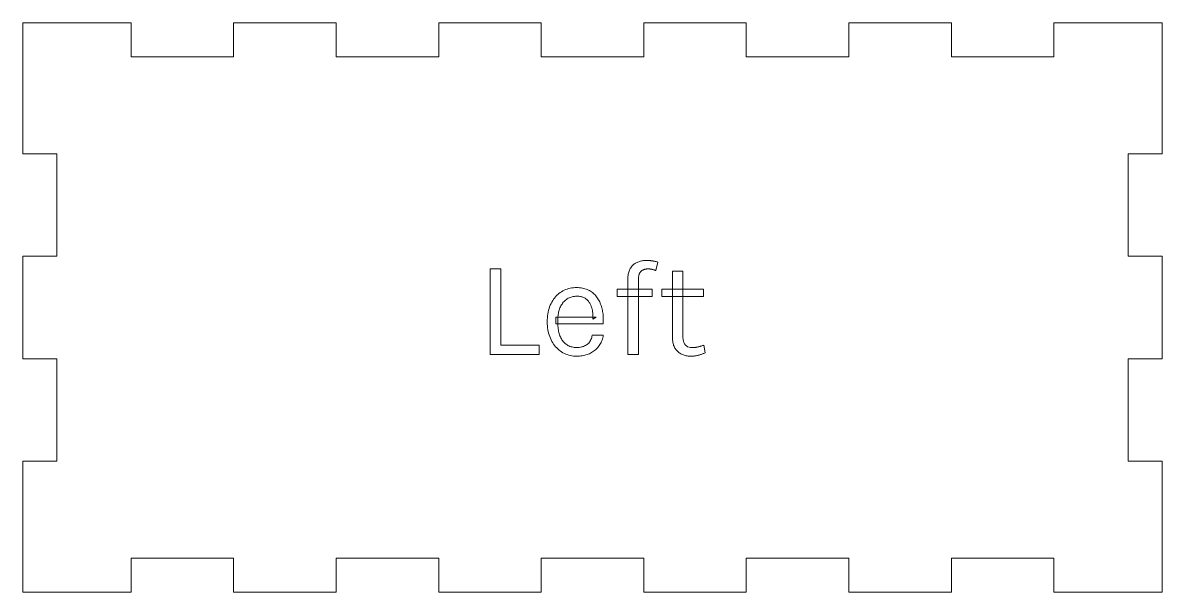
# Model space of a CAD drawing. Extents: x 0 to 303, y 0 to 256.
# Drawn here: x 0 to 100, y 206 to 256 of the extents above; entities that cross this region are included whole.
import ezdxf

# ---------------------------------------------------------------- set-up
doc = ezdxf.new("R2010")
doc.units = 0
doc.layers.get('0').update_dxf_attribs({"lineweight": 0})

msp = doc.modelspace()

# ---------------------------------------------------------------- linework, layer by layer
for p, q in [((3, 256), (0, 256)), ((0, 256), (0, 253)), ((9.5, 256), (3, 256)), ((9.5, 253), (9.5, 256)), ((27.5, 256), (18.5, 256)), ((18.5, 256), (18.5, 253)), ((27.5, 253), (27.5, 256)), ((45.5, 256), (36.5, 256)), ((36.5, 256), (36.5, 253)), ((45.5, 253), (45.5, 256)), ((63.5, 256), (54.5, 256)), ((54.5, 256), (54.5, 253)), ((63.5, 253), (63.5, 256)), ((81.5, 256), (72.5, 256)), ((72.5, 256), (72.5, 253)), ((81.5, 253), (81.5, 256)), ((97, 256), (90.5, 256)), ((90.5, 256), (90.5, 253)), ((100, 256), (97, 256)), ((100, 253), (100, 256)), ((0, 253), (0, 244.5)), ((18.5, 253), (9.5, 253)), ((36.5, 253), (27.5, 253)), ((54.5, 253), (45.5, 253)), ((72.5, 253), (63.5, 253)), ((90.5, 253), (81.5, 253)), ((100, 244.5), (100, 253)), ((0, 244.5), (3, 244.5)), ((3, 244.5), (3, 235.5)), ((97, 235.5), (97, 244.5)), ((97, 244.5), (100, 244.5)), ((3, 235.5), (0, 235.5)), ((0, 235.5), (0, 226.5)), ((53.981, 234.993), (54.057, 235.023)), ((54.057, 235.023), (54.135, 235.049)), ((54.135, 235.049), (54.215, 235.071)), ((54.215, 235.071), (54.297, 235.09)), ((54.297, 235.09), (54.38, 235.106)), ((54.38, 235.106), (54.465, 235.118)), ((54.465, 235.118), (54.552, 235.127)), ((54.552, 235.127), (54.641, 235.132)), ((54.641, 235.132), (54.731, 235.134)), ((54.731, 235.134), (54.731, 235.134)), ((54.731, 235.134), (54.78, 235.134)), ((54.78, 235.134), (54.83, 235.133)), ((54.83, 235.133), (54.879, 235.131)), ((54.879, 235.131), (54.929, 235.128)), ((54.929, 235.128), (54.979, 235.125)), ((54.979, 235.125), (55.029, 235.121)), ((55.029, 235.121), (55.08, 235.116)), ((55.08, 235.116), (55.13, 235.111)), ((55.13, 235.111), (55.181, 235.105)), ((55.181, 235.105), (55.232, 235.098)), ((55.232, 235.098), (55.283, 235.09)), ((55.283, 235.09), (55.334, 235.082)), ((55.334, 235.082), (55.385, 235.073)), ((55.385, 235.073), (55.436, 235.063)), ((55.436, 235.063), (55.486, 235.053)), ((55.486, 235.053), (55.537, 235.042)), ((55.537, 235.042), (55.588, 235.03)), ((55.588, 235.03), (55.638, 235.017)), ((55.638, 235.017), (55.689, 235.004)), ((55.689, 235.004), (55.739, 234.99)), ((100, 235.5), (97, 235.5)), ((100, 226.5), (100, 235.5)), ((41.015, 234.402), (41.951, 234.402)), ((41.015, 226.866), (41.015, 234.402)), ((41.015, 234.402), (41.015, 234.402)), ((41.951, 234.402), (41.951, 227.682)), ((53.134, 233.913), (53.154, 234.008)), ((53.154, 234.008), (53.178, 234.099)), ((53.178, 234.099), (53.206, 234.187)), ((53.206, 234.187), (53.239, 234.27)), ((53.239, 234.27), (53.276, 234.348)), ((53.276, 234.348), (53.318, 234.423)), ((53.318, 234.423), (53.363, 234.494)), ((53.363, 234.494), (53.412, 234.561)), ((53.412, 234.561), (53.463, 234.624)), ((53.463, 234.624), (53.517, 234.683)), ((53.517, 234.683), (53.575, 234.739)), ((53.575, 234.739), (53.635, 234.791)), ((53.635, 234.791), (53.698, 234.839)), ((53.698, 234.839), (53.764, 234.883)), ((53.764, 234.883), (53.834, 234.923)), ((53.834, 234.923), (53.906, 234.96)), ((53.906, 234.96), (53.981, 234.993)), ((54.137, 234.007), (54.116, 233.962)), ((54.161, 234.048), (54.137, 234.007)), ((54.187, 234.086), (54.161, 234.048)), ((54.214, 234.122), (54.187, 234.086)), ((54.243, 234.155), (54.214, 234.122)), ((54.272, 234.186), (54.243, 234.155)), ((54.303, 234.214), (54.272, 234.186)), ((54.336, 234.24), (54.303, 234.214)), ((54.37, 234.263), (54.336, 234.24)), ((54.405, 234.284), (54.37, 234.263)), ((54.441, 234.302), (54.405, 234.284)), ((54.479, 234.318), (54.441, 234.302)), ((54.517, 234.332), (54.479, 234.318)), ((54.556, 234.344), (54.517, 234.332)), ((54.594, 234.355), (54.556, 234.344)), ((54.633, 234.364), (54.594, 234.355)), ((54.671, 234.372), (54.633, 234.364)), ((54.709, 234.378), (54.671, 234.372)), ((54.748, 234.384), (54.709, 234.378)), ((54.786, 234.387), (54.748, 234.384)), ((54.825, 234.389), (54.786, 234.387)), ((54.863, 234.39), (54.825, 234.389)), ((54.896, 234.39), (54.863, 234.39)), ((54.863, 234.39), (54.863, 234.39)), ((54.928, 234.389), (54.896, 234.39)), ((54.962, 234.387), (54.928, 234.389)), ((54.995, 234.384), (54.962, 234.387)), ((55.029, 234.381), (54.995, 234.384)), ((55.063, 234.377), (55.029, 234.381)), ((55.097, 234.372), (55.063, 234.377)), ((55.132, 234.367), (55.097, 234.372)), ((55.167, 234.361), (55.132, 234.367)), ((55.202, 234.354), (55.167, 234.361)), ((55.237, 234.346), (55.202, 234.354)), ((55.273, 234.338), (55.237, 234.346)), ((55.308, 234.329), (55.273, 234.338)), ((55.344, 234.319), (55.308, 234.329)), ((55.38, 234.309), (55.344, 234.319)), ((55.415, 234.298), (55.38, 234.309)), ((55.451, 234.286), (55.415, 234.298)), ((55.487, 234.273), (55.451, 234.286)), ((55.523, 234.26), (55.487, 234.273)), ((55.559, 234.246), (55.523, 234.26)), ((55.739, 234.99), (55.559, 234.246)), ((55.739, 234.99), (55.739, 234.99)), ((57.017, 228.342), (57.017, 234.198)), ((57.017, 234.198), (57.941, 234.198)), ((57.941, 234.198), (57.941, 228.366)), ((53.099, 233.49), (53.101, 233.602)), ((53.099, 226.866), (53.099, 233.49)), ((53.101, 233.602), (53.108, 233.71)), ((53.108, 233.71), (53.119, 233.813)), ((53.119, 233.813), (53.134, 233.913)), ((54.036, 233.551), (54.035, 233.478)), ((54.035, 233.478), (54.035, 233.478)), ((54.035, 233.478), (54.035, 226.866)), ((54.04, 233.62), (54.036, 233.551)), ((54.046, 233.686), (54.04, 233.62)), ((54.055, 233.748), (54.046, 233.686)), ((54.066, 233.806), (54.055, 233.748)), ((54.08, 233.862), (54.066, 233.806)), ((54.097, 233.914), (54.08, 233.862)), ((54.116, 233.962), (54.097, 233.914)), ((46.759, 231.941), (46.854, 232.042)), ((46.854, 232.042), (46.953, 232.137)), ((46.953, 232.137), (47.058, 232.225)), ((47.058, 232.225), (47.167, 232.307)), ((47.167, 232.307), (47.282, 232.383)), ((47.282, 232.383), (47.401, 232.452)), ((47.401, 232.452), (47.523, 232.514)), ((47.523, 232.514), (47.648, 232.568)), ((47.648, 232.568), (47.776, 232.615)), ((47.776, 232.615), (47.908, 232.655)), ((47.908, 232.655), (48.043, 232.688)), ((48.043, 232.688), (48.182, 232.713)), ((48.182, 232.713), (48.324, 232.731)), ((48.324, 232.731), (48.469, 232.742)), ((48.469, 232.742), (48.617, 232.746)), ((48.617, 232.746), (48.617, 232.746)), ((48.617, 232.746), (48.746, 232.743)), ((48.746, 232.743), (48.871, 232.735)), ((48.871, 232.735), (48.992, 232.722)), ((48.992, 232.722), (49.109, 232.704)), ((49.109, 232.704), (49.223, 232.68)), ((49.223, 232.68), (49.333, 232.651)), ((49.333, 232.651), (49.439, 232.617)), ((49.439, 232.617), (49.541, 232.577)), ((49.541, 232.577), (49.639, 232.532)), ((49.639, 232.532), (49.733, 232.482)), ((49.733, 232.482), (49.824, 232.427)), ((49.824, 232.427), (49.911, 232.369)), ((49.911, 232.369), (49.994, 232.307)), ((49.994, 232.307), (50.074, 232.241)), ((50.074, 232.241), (50.15, 232.172)), ((50.15, 232.172), (50.223, 232.098)), ((50.223, 232.098), (50.292, 232.021)), ((50.292, 232.021), (50.357, 231.941)), ((52.163, 231.954), (52.163, 232.602)), ((52.163, 232.602), (55.223, 232.602)), ((55.223, 232.602), (55.223, 231.954)), ((56.093, 231.954), (56.093, 232.602)), ((56.093, 232.602), (59.753, 232.602)), ((59.753, 232.602), (59.753, 231.954)), ((46.19, 230.911), (46.24, 231.06)), ((46.24, 231.06), (46.297, 231.204)), ((46.297, 231.204), (46.361, 231.342)), ((46.361, 231.342), (46.431, 231.474)), ((46.431, 231.474), (46.505, 231.601)), ((46.505, 231.601), (46.585, 231.72)), ((46.585, 231.72), (46.67, 231.834)), ((46.67, 231.834), (46.759, 231.941)), ((47.186, 231.057), (47.147, 230.967)), ((47.229, 231.144), (47.186, 231.057)), ((47.275, 231.226), (47.229, 231.144)), ((47.326, 231.306), (47.275, 231.226)), ((47.38, 231.382), (47.326, 231.306)), ((47.437, 231.454), (47.38, 231.382)), ((47.499, 231.523), (47.437, 231.454)), ((47.564, 231.588), (47.499, 231.523)), ((47.632, 231.65), (47.564, 231.588)), ((47.705, 231.708), (47.632, 231.65)), ((47.781, 231.762), (47.705, 231.708)), ((47.861, 231.81), (47.781, 231.762)), ((47.944, 231.852), (47.861, 231.81)), ((48.031, 231.888), (47.944, 231.852)), ((48.122, 231.919), (48.031, 231.888)), ((48.216, 231.945), (48.122, 231.919)), ((48.314, 231.965), (48.216, 231.945)), ((48.415, 231.979), (48.314, 231.965)), ((48.52, 231.987), (48.415, 231.979)), ((48.629, 231.99), (48.52, 231.987)), ((48.715, 231.988), (48.629, 231.99)), ((48.629, 231.99), (48.629, 231.99)), ((48.798, 231.983), (48.715, 231.988)), ((48.878, 231.974), (48.798, 231.983)), ((48.954, 231.961), (48.878, 231.974)), ((49.028, 231.945), (48.954, 231.961)), ((49.098, 231.925), (49.028, 231.945)), ((49.166, 231.902), (49.098, 231.925)), ((49.23, 231.875), (49.166, 231.902)), ((49.291, 231.844), (49.23, 231.875)), ((49.349, 231.81), (49.291, 231.844)), ((49.404, 231.773), (49.349, 231.81)), ((49.457, 231.733), (49.404, 231.773)), ((49.507, 231.691), (49.457, 231.733)), ((49.554, 231.647), (49.507, 231.691)), ((49.599, 231.601), (49.554, 231.647)), ((49.642, 231.552), (49.599, 231.601)), ((49.682, 231.501), (49.642, 231.552)), ((49.72, 231.447), (49.682, 231.501)), ((49.755, 231.391), (49.72, 231.447)), ((49.787, 231.333), (49.755, 231.391)), ((49.817, 231.273), (49.787, 231.333)), ((49.845, 231.212), (49.817, 231.273)), ((49.872, 231.15), (49.845, 231.212)), ((49.896, 231.086), (49.872, 231.15)), ((49.918, 231.022), (49.896, 231.086)), ((49.939, 230.956), (49.918, 231.022)), ((50.357, 231.941), (50.419, 231.856)), ((50.419, 231.856), (50.477, 231.768)), ((50.477, 231.768), (50.532, 231.677)), ((50.532, 231.677), (50.583, 231.583)), ((50.583, 231.583), (50.631, 231.487)), ((50.631, 231.487), (50.675, 231.389)), ((50.675, 231.389), (50.716, 231.289)), ((50.716, 231.289), (50.754, 231.186)), ((50.754, 231.186), (50.788, 231.081)), ((50.788, 231.081), (50.819, 230.973)), ((55.223, 231.954), (52.163, 231.954)), ((55.223, 231.954), (55.223, 231.954)), ((59.753, 231.954), (56.093, 231.954)), ((59.753, 231.954), (59.753, 231.954)), ((46.028, 229.908), (46.038, 230.088)), ((46.038, 230.088), (46.055, 230.263)), ((46.055, 230.263), (46.079, 230.433)), ((46.079, 230.433), (46.109, 230.598)), ((46.109, 230.598), (46.146, 230.757)), ((46.146, 230.757), (46.19, 230.911)), ((46.781, 229.578), (46.781, 230.154)), ((46.781, 230.154), (50.315, 230.154)), ((46.963, 230.08), (46.961, 229.974)), ((46.968, 230.185), (46.963, 230.08)), ((46.978, 230.288), (46.968, 230.185)), ((46.991, 230.389), (46.978, 230.288)), ((47.008, 230.489), (46.991, 230.389)), ((47.028, 230.588), (47.008, 230.489)), ((47.052, 230.685), (47.028, 230.588)), ((47.08, 230.78), (47.052, 230.685)), ((47.112, 230.874), (47.08, 230.78)), ((47.147, 230.967), (47.112, 230.874)), ((49.957, 230.889), (49.939, 230.956)), ((49.973, 230.821), (49.957, 230.889)), ((49.988, 230.752), (49.973, 230.821)), ((50, 230.682), (49.988, 230.752)), ((50.011, 230.611), (50, 230.682)), ((50.02, 230.54), (50.011, 230.611)), ((50.027, 230.47), (50.02, 230.54)), ((50.034, 230.399), (50.027, 230.47)), ((50.038, 230.328), (50.034, 230.399)), ((50.041, 230.257), (50.038, 230.328)), ((50.315, 230.154), (50.039, 229.974)), ((50.039, 229.974), (50.042, 230.045)), ((50.043, 230.186), (50.041, 230.257)), ((50.042, 230.045), (50.043, 230.116)), ((50.043, 230.116), (50.043, 230.186)), ((50.819, 230.973), (50.846, 230.863)), ((50.846, 230.863), (50.87, 230.751)), ((50.87, 230.751), (50.891, 230.637)), ((50.891, 230.637), (50.908, 230.523)), ((50.908, 230.523), (50.922, 230.407)), ((50.922, 230.407), (50.933, 230.291)), ((50.933, 230.291), (50.941, 230.174)), ((50.941, 230.174), (50.946, 230.057)), ((50.946, 230.057), (50.947, 229.938)), ((46.025, 229.722), (46.028, 229.908)), ((46.028, 229.548), (46.025, 229.722)), ((46.025, 229.722), (46.025, 229.722)), ((46.039, 229.377), (46.028, 229.548)), ((46.056, 229.211), (46.039, 229.377)), ((46.079, 229.049), (46.056, 229.211)), ((46.11, 228.891), (46.079, 229.049)), ((50.933, 229.578), (46.781, 229.578)), ((46.961, 229.974), (46.961, 229.974)), ((46.961, 229.974), (46.961, 229.59)), ((46.961, 229.59), (46.963, 229.471)), ((46.963, 229.471), (46.968, 229.355)), ((46.968, 229.355), (46.977, 229.241)), ((46.977, 229.241), (46.99, 229.13)), ((46.99, 229.13), (47.007, 229.022)), ((47.007, 229.022), (47.027, 228.915)), ((50.941, 229.699), (50.933, 229.578)), ((50.933, 229.578), (50.933, 229.578)), ((50.946, 229.819), (50.941, 229.699)), ((50.947, 229.938), (50.946, 229.819)), ((46.147, 228.737), (46.11, 228.891)), ((46.191, 228.587), (46.147, 228.737)), ((46.242, 228.441), (46.191, 228.587)), ((46.3, 228.3), (46.242, 228.441)), ((46.364, 228.162), (46.3, 228.3)), ((46.434, 228.029), (46.364, 228.162)), ((46.509, 227.903), (46.434, 228.029)), ((47.027, 228.915), (47.051, 228.812)), ((47.051, 228.812), (47.078, 228.711)), ((47.078, 228.711), (47.109, 228.612)), ((47.109, 228.612), (47.144, 228.516)), ((47.144, 228.516), (47.182, 228.423)), ((47.182, 228.423), (47.225, 228.334)), ((47.225, 228.334), (47.27, 228.249)), ((47.27, 228.249), (47.32, 228.168)), ((47.32, 228.168), (47.373, 228.091)), ((47.373, 228.091), (47.429, 228.018)), ((47.429, 228.018), (47.49, 227.949)), ((49.726, 227.945), (49.778, 228.017)), ((49.778, 228.017), (49.825, 228.095)), ((49.825, 228.095), (49.865, 228.177)), ((49.865, 228.177), (49.901, 228.264)), ((49.901, 228.264), (49.931, 228.357)), ((49.931, 228.357), (49.955, 228.455)), ((49.955, 228.455), (49.973, 228.558)), ((49.973, 228.558), (49.973, 228.558)), ((49.973, 228.558), (50.945, 228.558)), ((50.798, 228.028), (50.755, 227.931)), ((50.837, 228.127), (50.798, 228.028)), ((50.87, 228.23), (50.837, 228.127)), ((50.9, 228.336), (50.87, 228.23)), ((50.925, 228.446), (50.9, 228.336)), ((50.945, 228.558), (50.925, 228.446)), ((57.019, 228.236), (57.017, 228.342)), ((57.017, 228.342), (57.017, 228.342)), ((57.026, 228.133), (57.019, 228.236)), ((57.036, 228.034), (57.026, 228.133)), ((57.052, 227.939), (57.036, 228.034)), ((57.941, 228.366), (57.949, 228.197)), ((57.949, 228.197), (57.974, 228.046)), ((57.974, 228.046), (58.016, 227.913)), ((41.951, 227.682), (45.311, 227.682)), ((45.311, 227.682), (45.311, 226.866)), ((46.59, 227.782), (46.509, 227.903)), ((46.675, 227.667), (46.59, 227.782)), ((46.764, 227.558), (46.675, 227.667)), ((46.859, 227.455), (46.764, 227.558)), ((46.959, 227.358), (46.859, 227.455)), ((47.064, 227.267), (46.959, 227.358)), ((47.173, 227.182), (47.064, 227.267)), ((47.288, 227.103), (47.173, 227.182)), ((47.407, 227.031), (47.288, 227.103)), ((47.528, 226.966), (47.407, 227.031)), ((47.49, 227.949), (47.554, 227.884)), ((47.554, 227.884), (47.622, 227.823)), ((47.622, 227.823), (47.693, 227.766)), ((47.693, 227.766), (47.768, 227.714)), ((47.768, 227.714), (47.847, 227.667)), ((47.847, 227.667), (47.93, 227.625)), ((47.93, 227.625), (48.017, 227.589)), ((48.017, 227.589), (48.107, 227.559)), ((48.107, 227.559), (48.201, 227.534)), ((48.201, 227.534), (48.299, 227.515)), ((48.299, 227.515), (48.401, 227.501)), ((48.401, 227.501), (48.507, 227.493)), ((48.507, 227.493), (48.617, 227.49)), ((48.617, 227.49), (48.727, 227.493)), ((48.617, 227.49), (48.617, 227.49)), ((48.727, 227.493), (48.832, 227.501)), ((48.832, 227.501), (48.934, 227.514)), ((48.934, 227.514), (49.032, 227.533)), ((49.032, 227.533), (49.126, 227.558)), ((49.126, 227.558), (49.215, 227.587)), ((49.215, 227.587), (49.301, 227.622)), ((49.301, 227.622), (49.383, 227.663)), ((49.383, 227.663), (49.461, 227.709)), ((49.461, 227.709), (49.535, 227.76)), ((49.535, 227.76), (49.604, 227.817)), ((49.604, 227.817), (49.668, 227.878)), ((49.668, 227.878), (49.726, 227.945)), ((49.917, 227.04), (49.824, 226.99)), ((50.007, 227.094), (49.917, 227.04)), ((50.093, 227.152), (50.007, 227.094)), ((50.175, 227.213), (50.093, 227.152)), ((50.255, 227.278), (50.175, 227.213)), ((50.331, 227.347), (50.255, 227.278)), ((50.403, 227.42), (50.331, 227.347)), ((50.472, 227.497), (50.403, 227.42)), ((50.537, 227.577), (50.472, 227.497)), ((50.598, 227.661), (50.537, 227.577)), ((50.655, 227.748), (50.598, 227.661)), ((50.707, 227.838), (50.655, 227.748)), ((50.755, 227.931), (50.707, 227.838)), ((57.071, 227.847), (57.052, 227.939)), ((57.095, 227.759), (57.071, 227.847)), ((57.123, 227.674), (57.095, 227.759)), ((57.155, 227.593), (57.123, 227.674)), ((57.192, 227.516), (57.155, 227.593)), ((57.233, 227.442), (57.192, 227.516)), ((57.278, 227.372), (57.233, 227.442)), ((57.326, 227.305), (57.278, 227.372)), ((57.377, 227.242), (57.326, 227.305)), ((57.431, 227.183), (57.377, 227.242)), ((57.488, 227.127), (57.431, 227.183)), ((57.548, 227.075), (57.488, 227.127)), ((57.612, 227.026), (57.548, 227.075)), ((57.678, 226.981), (57.612, 227.026)), ((58.016, 227.913), (58.073, 227.798)), ((58.073, 227.798), (58.148, 227.7)), ((58.148, 227.7), (58.239, 227.62)), ((58.239, 227.62), (58.347, 227.558)), ((58.347, 227.558), (58.471, 227.514)), ((58.471, 227.514), (58.612, 227.487)), ((58.612, 227.487), (58.769, 227.478)), ((58.769, 227.478), (58.818, 227.479)), ((58.769, 227.478), (58.769, 227.478)), ((58.818, 227.479), (58.867, 227.48)), ((58.867, 227.48), (58.915, 227.483)), ((58.915, 227.483), (58.963, 227.487)), ((58.963, 227.487), (59.011, 227.492)), ((59.011, 227.492), (59.059, 227.497)), ((59.059, 227.497), (59.106, 227.504)), ((59.106, 227.504), (59.153, 227.513)), ((59.153, 227.513), (59.2, 227.522)), ((59.2, 227.522), (59.246, 227.532)), ((59.246, 227.532), (59.293, 227.543)), ((59.293, 227.543), (59.341, 227.556)), ((59.341, 227.556), (59.39, 227.569)), ((59.39, 227.569), (59.44, 227.584)), ((59.44, 227.584), (59.491, 227.6)), ((59.491, 227.6), (59.544, 227.616)), ((59.544, 227.616), (59.597, 227.634)), ((59.597, 227.634), (59.652, 227.653)), ((59.652, 227.653), (59.708, 227.673)), ((59.708, 227.673), (59.765, 227.694)), ((59.765, 227.694), (59.765, 227.694)), ((59.765, 227.694), (59.897, 227.022)), ((59.897, 227.022), (59.836, 226.996)), ((0, 226.5), (3, 226.5)), ((3, 226.5), (3, 217.5)), ((45.311, 226.866), (41.015, 226.866)), ((47.653, 226.909), (47.528, 226.966)), ((47.781, 226.859), (47.653, 226.909)), ((47.913, 226.817), (47.781, 226.859)), ((48.047, 226.783), (47.913, 226.817)), ((48.185, 226.756), (48.047, 226.783)), ((48.326, 226.737), (48.185, 226.756)), ((48.47, 226.726), (48.326, 226.737)), ((48.617, 226.722), (48.47, 226.726)), ((48.739, 226.724), (48.617, 226.722)), ((48.617, 226.722), (48.617, 226.722)), ((48.617, 226.722), (48.617, 226.722)), ((48.859, 226.731), (48.739, 226.724)), ((48.976, 226.742), (48.859, 226.731)), ((49.091, 226.758), (48.976, 226.742)), ((49.203, 226.778), (49.091, 226.758)), ((49.313, 226.802), (49.203, 226.778)), ((49.42, 226.831), (49.313, 226.802)), ((49.525, 226.864), (49.42, 226.831)), ((49.627, 226.902), (49.525, 226.864)), ((49.727, 226.944), (49.627, 226.902)), ((49.824, 226.99), (49.727, 226.944)), ((54.035, 226.866), (53.099, 226.866)), ((54.035, 226.866), (54.035, 226.866)), ((57.748, 226.94), (57.678, 226.981)), ((57.821, 226.902), (57.748, 226.94)), ((57.896, 226.868), (57.821, 226.902)), ((57.974, 226.837), (57.896, 226.868)), ((58.053, 226.81), (57.974, 226.837)), ((58.134, 226.787), (58.053, 226.81)), ((58.217, 226.767), (58.134, 226.787)), ((58.302, 226.751), (58.217, 226.767)), ((58.389, 226.738), (58.302, 226.751)), ((58.478, 226.729), (58.389, 226.738)), ((58.568, 226.724), (58.478, 226.729)), ((58.661, 226.722), (58.568, 226.724)), ((58.726, 226.723), (58.661, 226.722)), ((58.661, 226.722), (58.661, 226.722)), ((58.661, 226.722), (58.661, 226.722)), ((58.79, 226.725), (58.726, 226.723)), ((58.854, 226.73), (58.79, 226.725)), ((58.917, 226.735), (58.854, 226.73)), ((58.98, 226.743), (58.917, 226.735)), ((59.042, 226.752), (58.98, 226.743)), ((59.104, 226.763), (59.042, 226.752)), ((59.166, 226.776), (59.104, 226.763)), ((59.227, 226.79), (59.166, 226.776)), ((59.288, 226.806), (59.227, 226.79)), ((59.349, 226.823), (59.288, 226.806)), ((59.409, 226.842), (59.349, 226.823)), ((59.47, 226.861), (59.409, 226.842)), ((59.531, 226.881), (59.47, 226.861)), ((59.592, 226.902), (59.531, 226.881)), ((59.653, 226.924), (59.592, 226.902)), ((59.714, 226.947), (59.653, 226.924)), ((59.775, 226.971), (59.714, 226.947)), ((59.836, 226.996), (59.775, 226.971)), ((97, 217.5), (97, 226.5)), ((97, 226.5), (100, 226.5)), ((3, 217.5), (0, 217.5)), ((0, 217.5), (0, 209)), ((100, 217.5), (97, 217.5)), ((100, 209), (100, 217.5)), ((0, 209), (0, 206)), ((9.5, 206), (9.5, 209)), ((9.5, 209), (18.5, 209)), ((18.5, 209), (18.5, 206)), ((27.5, 206), (27.5, 209)), ((27.5, 209), (36.5, 209)), ((36.5, 209), (36.5, 206)), ((45.5, 206), (45.5, 209)), ((45.5, 209), (54.5, 209)), ((54.5, 209), (54.5, 206)), ((63.5, 206), (63.5, 209)), ((63.5, 209), (72.5, 209)), ((72.5, 209), (72.5, 206)), ((81.5, 206), (81.5, 209)), ((81.5, 209), (90.5, 209)), ((90.5, 209), (90.5, 206)), ((100, 206), (100, 209)), ((0, 206), (3, 206)), ((3, 206), (9.5, 206)), ((18.5, 206), (27.5, 206)), ((36.5, 206), (45.5, 206)), ((54.5, 206), (63.5, 206)), ((72.5, 206), (81.5, 206)), ((90.5, 206), (97, 206)), ((97, 206), (100, 206))]:
    msp.add_line(p, q)

doc.saveas('drawing.dxf')
